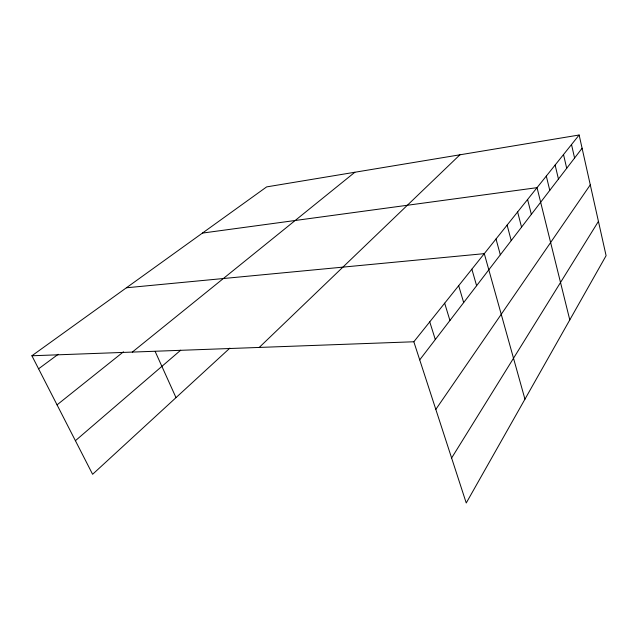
<?xml version="1.0" encoding="UTF-8"?>
<svg xmlns="http://www.w3.org/2000/svg" width="638" height="638" viewBox="0 0 638 638"><rect width="100%" height="100%" fill="white"/><g stroke="black" fill="none" stroke-linecap="round" stroke-linejoin="round"><path stroke-width="0.96" d="M451.616 458.004L598.436 221.37M435.818 409.397L590.278 184.861M419.716 359.864L582.095 148.239M413.831 341.769L579.137 135.009L606.1 255.686L466.242 502.991L413.831 341.769L31.9 355.765L92.606 474.289L229.879 348.117M259.243 347.431L459.926 154.803M75.404 440.699L180.706 350.19M132.329 352.08L354.864 172.252M57.045 404.859L123.453 351.825M38.583 368.812L58.21 354.289M31.9 355.765L266.652 186.894L579.137 135.009M202.437 233.085L537.044 187.66L569.782 319.901M126.404 287.778L484.29 253.645L524.946 399.181M155.225 351.61L176.008 397.634M429.749 321.863L435.307 339.544M444.67 303.202L449.934 320.483M458.682 285.672L463.674 302.571M471.865 269.188L476.61 285.72M496.013 238.979L500.328 254.809M507.114 225.102L511.221 240.606M517.617 211.96L521.549 227.144M527.586 199.495L531.35 214.376M546.311 176.064L549.773 190.363M555.124 165.043L558.449 179.055M563.514 154.555L566.703 168.296M571.512 144.555L574.583 158.033"/></g></svg>
